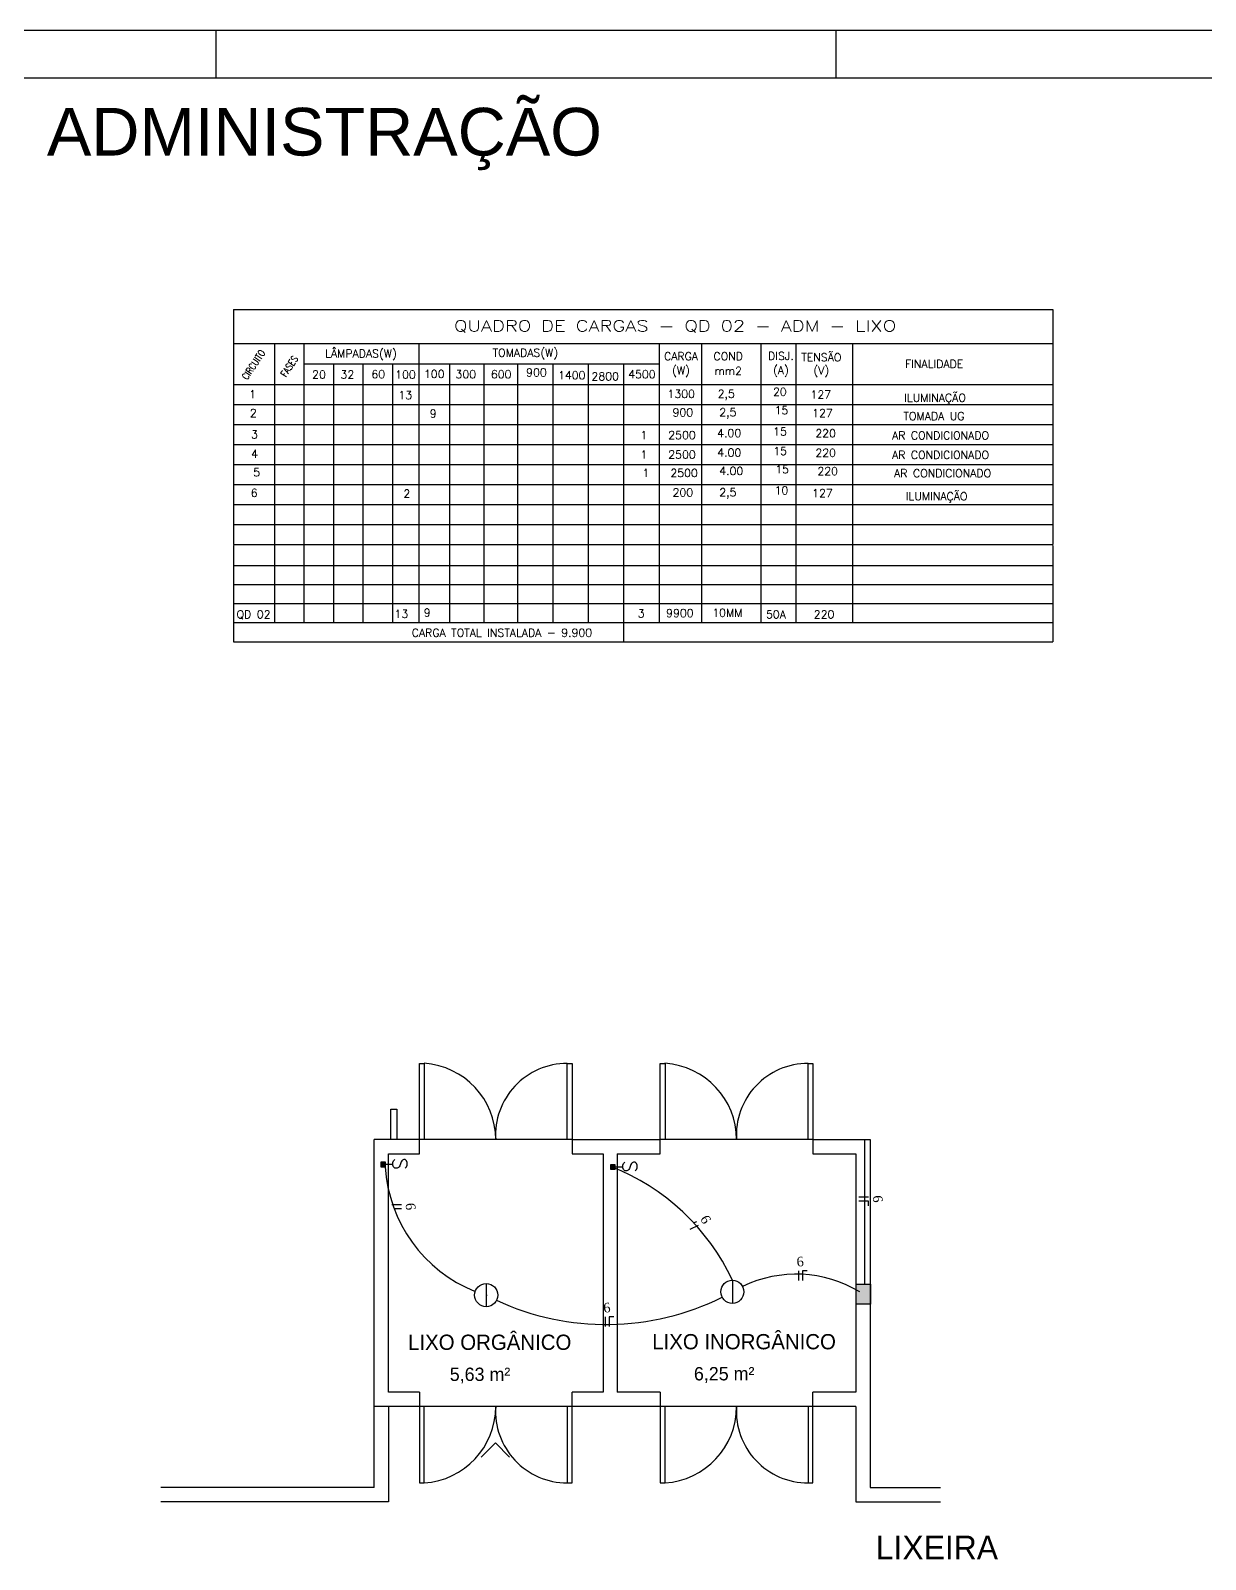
# Model space of a CAD drawing. Header units: inches. Extents: x 645122 to 645329, y 8794230 to 8794268.
# Drawn here: x 645200.09 to 645212.41, y 8794246.67 to 8794262.7 of the extents above; entities that cross this region are included whole.
import ezdxf
from ezdxf.enums import TextEntityAlignment as Align

# ---------------------------------------------------------------- set-up
doc = ezdxf.new("R2010")
doc.units = ezdxf.units.IN
doc.header["$LTSCALE"] = 8
doc.header["$MEASUREMENT"] = 0
for name, color, linetype in [('pena01', 8, 'Continuous'), ('pena02', 7, 'Continuous'), ('pena1', 8, 'Continuous'), ('pena2', 7, 'Continuous'), ('pena3', 2, 'Continuous'), ('pena9', 6, 'Continuous')]:
    doc.layers.add(name, color=color, linetype=linetype)
doc.styles.add('ARIAL', font='arial.ttf', dxfattribs={"height": 36})
doc.styles.add('rocha', font='times.ttf')
doc.styles.add('ROMANS', font='romans', dxfattribs={"height": 0.2})

msp = doc.modelspace()

# ---------------------------------------------------------------- hatches: boundary and pattern name
at = {"layer": 'pena1'}
msp.add_hatch(color=3, dxfattribs=at).paths.add_polyline_path([(645208.893, 8794249.552), (645208.747, 8794249.552), (645208.747, 8794249.344), (645208.893, 8794249.344)])
at = {"layer": 'pena3'}
h = msp.add_hatch(dxfattribs=at)
h.set_pattern_fill('ANSI31', color=256, scale=0.04027, angle=900.0693, style=0)
h.set_pattern_definition([(225.069283, (645193.159962, 8794224.81288), (0.00356366585, -0.0035550577), [])])
h.paths.add_polyline_path([(645203.809, 8794250.781), (645203.767, 8794250.781), (645203.767, 8794250.835), (645203.809, 8794250.835)])
h = msp.add_hatch(dxfattribs=at)
h.set_pattern_fill('ANSI31', color=256, scale=0.04027, angle=900.0693, style=0)
h.set_pattern_definition([(225.069283, (645195.5687266, 8794224.785379), (0.00356366585, -0.0035550577), [])])
h.paths.add_polyline_path([(645206.218, 8794250.754), (645206.176, 8794250.754), (645206.176, 8794250.807), (645206.218, 8794250.807)])

# ---------------------------------------------------------------- linework, layer by layer
at = {"layer": 'pena01'}
for p, q in [((645203.693, 8794248.268), (645203.693, 8794251.068)), ((645204.168, 8794251.068), (645203.693, 8794251.068)), ((645204.168, 8794250.918), (645204.168, 8794251.068)), ((645205.768, 8794251.068), (645204.168, 8794251.068)), ((645205.768, 8794251.068), (645206.693, 8794251.068)), ((645205.768, 8794251.068), (645205.768, 8794250.918)), ((645206.693, 8794250.918), (645206.693, 8794251.068)), ((645208.293, 8794251.068), (645206.693, 8794251.068)), ((645208.293, 8794251.068), (645208.893, 8794251.068)), ((645208.293, 8794251.068), (645208.293, 8794250.918)), ((645208.893, 8794251.068), (645208.893, 8794247.419)), ((645203.774, 8794250.781), (645203.774, 8794250.835)), ((645203.843, 8794248.418), (645203.843, 8794250.918)), ((645203.843, 8794250.918), (645204.168, 8794250.918)), ((645205.768, 8794250.918), (645206.093, 8794250.918)), ((645206.093, 8794250.918), (645206.093, 8794248.418)), ((645206.183, 8794250.754), (645206.183, 8794250.807)), ((645206.243, 8794250.918), (645206.693, 8794250.918)), ((645206.243, 8794250.918), (645206.243, 8794248.418)), ((645208.293, 8794250.918), (645208.743, 8794250.918)), ((645208.743, 8794250.918), (645208.743, 8794248.418)), ((645204.168, 8794248.418), (645203.843, 8794248.418)), ((645204.168, 8794248.418), (645204.168, 8794248.268)), ((645206.093, 8794248.418), (645205.768, 8794248.418)), ((645205.768, 8794248.268), (645205.768, 8794248.418)), ((645206.693, 8794248.418), (645206.243, 8794248.418)), ((645206.693, 8794248.418), (645206.693, 8794248.268)), ((645208.743, 8794248.418), (645208.293, 8794248.418)), ((645208.293, 8794248.268), (645208.293, 8794248.418)), ((645204.168, 8794248.268), (645203.693, 8794248.268)), ((645203.693, 8794247.419), (645203.693, 8794248.268)), ((645203.843, 8794248.268), (645203.843, 8794247.269)), ((645205.768, 8794248.268), (645204.168, 8794248.268)), ((645206.693, 8794248.268), (645205.768, 8794248.268)), ((645208.293, 8794248.268), (645206.693, 8794248.268)), ((645208.743, 8794248.268), (645208.293, 8794248.268)), ((645208.743, 8794248.269), (645208.743, 8794247.269)), ((645204.966, 8794247.887), (645204.817, 8794247.738)), ((645204.966, 8794247.887), (645205.114, 8794247.738)), ((645203.693, 8794247.419), (645201.456, 8794247.419)), ((645203.843, 8794247.269), (645201.456, 8794247.269))]:
    msp.add_line(p, q, dxfattribs=at)
for points in [[(645204.218, 8794251.068), (645204.168, 8794251.068), (645204.168, 8794251.868), (645204.218, 8794251.868)], [(645205.768, 8794251.068), (645205.718, 8794251.068), (645205.718, 8794251.868), (645205.768, 8794251.868)], [(645206.743, 8794251.068), (645206.693, 8794251.068), (645206.693, 8794251.868), (645206.743, 8794251.868)], [(645208.293, 8794251.068), (645208.243, 8794251.068), (645208.243, 8794251.868), (645208.293, 8794251.868)], [(645203.93, 8794251.068), (645203.869, 8794251.068), (645203.869, 8794251.387), (645203.93, 8794251.387)], [(645204.218, 8794248.268), (645204.168, 8794248.268), (645204.168, 8794247.468), (645204.218, 8794247.468)], [(645205.768, 8794248.268), (645205.718, 8794248.268), (645205.718, 8794247.468), (645205.768, 8794247.468)], [(645206.743, 8794248.268), (645206.693, 8794248.268), (645206.693, 8794247.468), (645206.743, 8794247.468)], [(645208.293, 8794248.268), (645208.243, 8794248.268), (645208.243, 8794247.468), (645208.293, 8794247.468)]]:
    msp.add_lwpolyline(points, close=True, dxfattribs=at)
for points in [[(645208.893, 8794247.419), (645209.632, 8794247.419)], [(645208.743, 8794247.269), (645209.632, 8794247.269)]]:
    msp.add_lwpolyline(points, dxfattribs=at)
for centre, radius, start, end in [((645204.166, 8794251.068), 0.802, 0, 86.3048), ((645205.718, 8794251.116), 0.752, 90, 183.6952), ((645206.691, 8794251.068), 0.802, 0, 86.3048), ((645208.243, 8794251.116), 0.752, 90, 183.6952), ((645204.166, 8794248.268), 0.802, 273.6952, 0), ((645205.718, 8794248.219), 0.752, 176.3048, 270), ((645206.691, 8794248.268), 0.802, 273.6952, 0), ((645208.243, 8794248.219), 0.752, 176.3048, 270)]:
    msp.add_arc(centre, radius, start, end, dxfattribs=at)
at = {"layer": 'pena02'}
for p, q in [((645202.219, 8794259.775), (645210.809, 8794259.775)), ((645202.219, 8794259.775), (645202.219, 8794257.309)), ((645210.809, 8794259.775), (645210.809, 8794257.309)), ((645202.219, 8794259.418), (645210.809, 8794259.418)), ((645202.648, 8794259.418), (645202.648, 8794257.309)), ((645202.957, 8794259.418), (645202.957, 8794257.309)), ((645204.161, 8794259.418), (645204.161, 8794257.309)), ((645206.68, 8794259.418), (645206.68, 8794257.309)), ((645207.126, 8794259.418), (645207.126, 8794257.309)), ((645207.746, 8794259.418), (645207.746, 8794257.309)), ((645208.114, 8794259.418), (645208.114, 8794257.309)), ((645208.71, 8794259.418), (645208.71, 8794257.309)), ((645202.957, 8794259.203), (645206.68, 8794259.203)), ((645203.266, 8794259.203), (645203.266, 8794257.309)), ((645203.575, 8794259.203), (645203.575, 8794257.309)), ((645203.884, 8794259.203), (645203.884, 8794257.309)), ((645204.483, 8794259.203), (645204.483, 8794257.309)), ((645204.843, 8794259.203), (645204.843, 8794257.309)), ((645205.197, 8794259.203), (645205.197, 8794257.309)), ((645205.567, 8794259.203), (645205.567, 8794257.309)), ((645205.937, 8794259.203), (645205.937, 8794257.309)), ((645206.307, 8794259.203), (645206.307, 8794257.309)), ((645202.219, 8794258.987), (645206.68, 8794258.987)), ((645206.68, 8794258.987), (645210.809, 8794258.987)), ((645202.219, 8794258.777), (645206.68, 8794258.777)), ((645206.68, 8794258.777), (645210.809, 8794258.777)), ((645202.219, 8794258.568), (645206.68, 8794258.568)), ((645206.68, 8794258.568), (645210.809, 8794258.568)), ((645202.219, 8794258.358), (645206.68, 8794258.358)), ((645206.68, 8794258.358), (645210.809, 8794258.358)), ((645202.219, 8794258.148), (645206.68, 8794258.148)), ((645206.68, 8794258.148), (645210.809, 8794258.148)), ((645202.219, 8794257.938), (645206.68, 8794257.938)), ((645206.68, 8794257.938), (645210.809, 8794257.938)), ((645202.219, 8794257.729), (645206.68, 8794257.729)), ((645206.68, 8794257.729), (645210.809, 8794257.729)), ((645202.219, 8794257.519), (645206.68, 8794257.519)), ((645206.68, 8794257.519), (645210.809, 8794257.519)), ((645202.219, 8794257.321), (645202.219, 8794257.309)), ((645202.219, 8794257.309), (645210.809, 8794257.309)), ((645202.219, 8794257.298), (645202.219, 8794256.29)), ((645202.648, 8794257.298), (645202.648, 8794256.49)), ((645202.957, 8794257.298), (645202.957, 8794256.49)), ((645203.266, 8794257.298), (645203.266, 8794256.49)), ((645203.575, 8794257.298), (645203.575, 8794256.49)), ((645203.884, 8794257.298), (645203.884, 8794256.49)), ((645204.161, 8794257.298), (645204.161, 8794256.49)), ((645204.483, 8794257.298), (645204.483, 8794256.49)), ((645204.843, 8794257.298), (645204.843, 8794256.49)), ((645205.197, 8794257.298), (645205.197, 8794256.49)), ((645205.567, 8794257.298), (645205.567, 8794256.49)), ((645205.937, 8794257.298), (645205.937, 8794256.49)), ((645206.307, 8794257.298), (645206.307, 8794256.29)), ((645206.68, 8794257.298), (645206.68, 8794256.49)), ((645207.126, 8794257.298), (645207.126, 8794256.49)), ((645207.746, 8794257.298), (645207.746, 8794256.49)), ((645208.114, 8794257.298), (645208.114, 8794256.49)), ((645208.71, 8794257.298), (645208.71, 8794256.49)), ((645210.809, 8794257.321), (645210.809, 8794257.309)), ((645210.809, 8794257.298), (645210.809, 8794256.29)), ((645202.219, 8794257.09), (645210.809, 8794257.09)), ((645202.219, 8794256.89), (645210.809, 8794256.89)), ((645202.219, 8794256.69), (645210.809, 8794256.69)), ((645202.219, 8794256.49), (645210.809, 8794256.49)), ((645202.219, 8794256.29), (645210.809, 8794256.29)), ((645208.833, 8794251.068), (645208.833, 8794249.552))]:
    msp.add_line(p, q, dxfattribs=at)
msp.add_arc((645203.496, 8794245.388), 4.274, 71.1529, 71.2788, dxfattribs=at)
at = {"layer": 'pena1'}
for p, q in [((645227.036, 8794262.7), (645183.822, 8794262.7)), ((645202.036, 8794262.2), (645202.036, 8794262.7)), ((645208.536, 8794262.2), (645208.536, 8794262.7))]:
    msp.add_line(p, q, dxfattribs=at)
msp.add_lwpolyline([(645208.747, 8794249.552), (645208.896, 8794249.552), (645208.896, 8794249.344), (645208.747, 8794249.344)], close=True, dxfattribs=at)
at = {"layer": 'pena2'}
for p, q in [((645208.877, 8794250.466), (645208.777, 8794250.466)), ((645203.979, 8794250.385), (645203.879, 8794250.385)), ((645203.979, 8794250.343), (645203.903, 8794250.343)), ((645208.877, 8794250.423), (645208.777, 8794250.423)), ((645208.877, 8794250.373), (645208.877, 8794250.423)), ((645207.092, 8794250.169), (645207.002, 8794250.126)), ((645207.074, 8794250.207), (645207.046, 8794250.194)), ((645208.142, 8794249.692), (645208.142, 8794249.592)), ((645208.234, 8794249.693), (645208.184, 8794249.692)), ((645208.184, 8794249.692), (645208.184, 8794249.592)), ((645206.115, 8794249.209), (645206.115, 8794249.109)), ((645206.157, 8794249.209), (645206.157, 8794249.109)), ((645206.207, 8794249.209), (645206.157, 8794249.209))]:
    msp.add_line(p, q, dxfattribs=at)
for centre, radius, start, end in [((645205.311, 8794250.874), 1.505, 183.5205, 248.2225), ((645205.337, 8794248.612), 2.329, 24.9116, 68.818), ((645208.118, 8794248.371), 1.286, 58.7594, 115.8648), ((645206.126, 8794251.858), 2.729, 245.0813, 296.4667)]:
    msp.add_arc(centre, radius, start, end, dxfattribs=at)
at = {"layer": 'pena3'}
for p, q in [((645203.767, 8794250.835), (645203.809, 8794250.835)), ((645203.767, 8794250.781), (645203.767, 8794250.835)), ((645203.809, 8794250.781), (645203.767, 8794250.781)), ((645203.809, 8794250.835), (645203.809, 8794250.781)), ((645203.89, 8794250.808), (645203.809, 8794250.808)), ((645206.176, 8794250.807), (645206.218, 8794250.807)), ((645206.176, 8794250.754), (645206.176, 8794250.807)), ((645206.218, 8794250.807), (645206.218, 8794250.754)), ((645206.299, 8794250.781), (645206.218, 8794250.781)), ((645206.218, 8794250.754), (645206.176, 8794250.754)), ((645204.868, 8794249.558), (645204.868, 8794249.316)), ((645207.449, 8794249.593), (645207.449, 8794249.351))]:
    msp.add_line(p, q, dxfattribs=at)
for centre in [(645204.868, 8794249.437), (645207.449, 8794249.472)]:
    msp.add_circle(centre, 0.121, dxfattribs=at)
at = {"layer": 'pena9'}
msp.add_line((645226.536, 8794262.2), (645185.072, 8794262.2), dxfattribs=at)

# ---------------------------------------------------------------- texts
at = {"layer": 'pena01', "attachment_point": 1, "style": 'ARIAL'}
for s, width, insert, char_height in [('{\\fCentury Gothic|b0|i0|c0|p34;LIXO ORGÂNICO}', 28.95083, (645204.049, 8794249.023), 0.16), ('{\\fCentury Gothic|b0|i0|c0|p34;LIXO INORGÂNICO}', 28.95083, (645206.609, 8794249.029), 0.16), ('{\\fCentury Gothic|b0|i0|c0|p34;5,63 m²}', 28.95083, (645204.486, 8794248.677), 0.14), ('{\\fCentury Gothic|b0|i0|c0|p34;6,25 m²}', 28.95083, (645207.046, 8794248.683), 0.14), ('{\\fCentury Gothic|b0|i0|c0|p34;LIXEIRA }', 27.96979, (645208.953, 8794246.915), 0.25)]:
    msp.add_mtext_dynamic_manual_height_columns(s, width=width, gutter_width=180, heights=[0], dxfattribs=dict(at, insert=insert, char_height=char_height))
at = {"layer": 'pena02', "style": 'ROMANS', "width": 1.3}
msp.add_text('QUADRO DE CARGAS - QD 02 - ADM - LIXO', height=0.11561, dxfattribs=at).set_placement((645206.849, 8794259.597), align=Align.MIDDLE)
at = {"layer": 'pena02', "style": 'ROMANS', "width": 0.8}
for s, p in [('CIRCUITO', (645202.429, 8794259.195)), ('FASES', (645202.804, 8794259.178))]:
    msp.add_text(s, height=0.0734, rotation=56.2718, dxfattribs=at).set_placement(p, align=Align.MIDDLE)
at = {"layer": 'pena02', "style": 'ROMANS'}
for s, height, p in [('LÂMPADAS(W)', 0.08391, (645203.555, 8794259.31)), ('TOMADAS(W)', 0.0839, (645205.279, 8794259.315)), ('CARGA', 0.0839, (645206.911, 8794259.284)), ('COND', 0.0839, (645207.406, 8794259.284)), ('DISJ.', 0.0839, (645207.958, 8794259.287)), ('TENSÃO', 0.0839, (645208.382, 8794259.284)), ('20', 0.0839, (645203.115, 8794259.092)), ('32', 0.0839, (645203.412, 8794259.092)), ('60', 0.0839, (645203.736, 8794259.096)), ('100', 0.0839, (645204.022, 8794259.092)), ('100', 0.0839, (645204.323, 8794259.098)), ('300', 0.0839, (645204.654, 8794259.095)), ('600', 0.0839, (645205.025, 8794259.095)), ('900', 0.0839, (645205.395, 8794259.114)), ('1400', 0.0839, (645205.765, 8794259.085)), ('2800', 0.0839, (645206.116, 8794259.073)), ('4500', 0.0839, (645206.501, 8794259.095)), ('(W)', 0.0839, (645206.911, 8794259.13)), ('mm2', 0.0839, (645207.406, 8794259.13)), ('(A)', 0.0839, (645207.958, 8794259.132)), ('(V)', 0.0839, (645208.382, 8794259.13)), ('FINALIDADE', 0.0839, (645209.565, 8794259.203)), ('20', 0.0839, (645207.947, 8794258.911)), ('1', 0.0839, (645202.417, 8794258.885)), ('13', 0.0839, (645204.019, 8794258.877)), ('1300', 0.0839, (645206.913, 8794258.889)), ('2,5', 0.0839, (645207.385, 8794258.878)), ('127', 0.0839, (645208.376, 8794258.882)), ('ILUMINAÇÃO', 0.0839, (645209.574, 8794258.848)), ('2', 0.0839, (645202.426, 8794258.687)), ('9', 0.0839, (645204.311, 8794258.683)), ('900', 0.0839, (645206.93, 8794258.695)), ('2,5', 0.0839, (645207.402, 8794258.684)), ('15', 0.0839, (645207.964, 8794258.717)), ('127', 0.0839, (645208.394, 8794258.688)), ('TOMADA UG', 0.0839, (645209.563, 8794258.656)), ('3', 0.0839, (645202.439, 8794258.464)), ('1', 0.0839, (645206.521, 8794258.458)), ('2500', 0.0839, (645206.921, 8794258.457)), ('4.00', 0.0839, (645207.416, 8794258.478)), ('15', 0.0839, (645207.949, 8794258.495)), ('220', 0.0839, (645208.427, 8794258.476)), ('AR CONDICIONADO', 0.08391, (645209.632, 8794258.454)), ('4.00', 0.0839, (645207.417, 8794258.273)), ('15', 0.0839, (645207.95, 8794258.29)), ('220', 0.0839, (645208.428, 8794258.271)), ('4', 0.0839, (645202.44, 8794258.259)), ('1', 0.0839, (645206.522, 8794258.253)), ('2500', 0.0839, (645206.921, 8794258.253)), ('AR CONDICIONADO', 0.08391, (645209.632, 8794258.249)), ('5', 0.0839, (645202.461, 8794258.067)), ('1', 0.0839, (645206.543, 8794258.061)), ('2500', 0.0839, (645206.943, 8794258.06)), ('4.00', 0.0839, (645207.438, 8794258.081)), ('15', 0.0839, (645207.971, 8794258.098)), ('220', 0.0839, (645208.449, 8794258.079)), ('AR CONDICIONADO', 0.08391, (645209.654, 8794258.057)), ('6', 0.0839, (645202.434, 8794257.851)), ('2', 0.0839, (645204.036, 8794257.843)), ('200', 0.0839, (645206.93, 8794257.855)), ('2,5', 0.0839, (645207.402, 8794257.844)), ('10', 0.0839, (645207.964, 8794257.877)), ('127', 0.0839, (645208.394, 8794257.848)), ('ILUMINAÇÃO', 0.0839, (645209.591, 8794257.814)), ('QD 02', 0.0839, (645202.429, 8794256.573)), ('13', 0.0839, (645203.979, 8794256.582)), ('9', 0.0839, (645204.249, 8794256.595)), ('3', 0.0839, (645206.494, 8794256.586)), ('9900', 0.0839, (645206.899, 8794256.59)), ('10MM', 0.0839, (645207.397, 8794256.594)), ('50A', 0.0839, (645207.906, 8794256.577)), ('220', 0.0839, (645208.411, 8794256.577)), ('CARGA TOTAL INSTALADA - 9.900', 0.08391, (645205.033, 8794256.384))]:
    msp.add_text(s, height=height, dxfattribs=at).set_placement(p, align=Align.MIDDLE)
at = {"layer": 'pena2', "style": 'ARIAL'}
msp.add_text('ADMINISTRAÇÃO', height=0.5, dxfattribs=at).set_placement((645200.262, 8794261.389))
at = {"layer": 'pena2', "style": 'rocha'}
for rotation, p in [(274.9428, (645208.921, 8794250.48)), (274.9428, (645204.023, 8794250.4)), (300.0033, (645207.108, 8794250.239)), (4.9428, (645208.127, 8794249.736)), (4.9428, (645206.1, 8794249.253))]:
    msp.add_text('6', height=0.1, rotation=rotation, dxfattribs=at).set_placement(p)
at = {"layer": 'pena3', "style": 'ROMANS'}
for p in [(645203.89, 8794250.879), (645206.299, 8794250.851)]:
    msp.add_text('S', height=0.151, rotation=270.0693, dxfattribs=at).set_placement(p)

doc.saveas('drawing.dxf')
